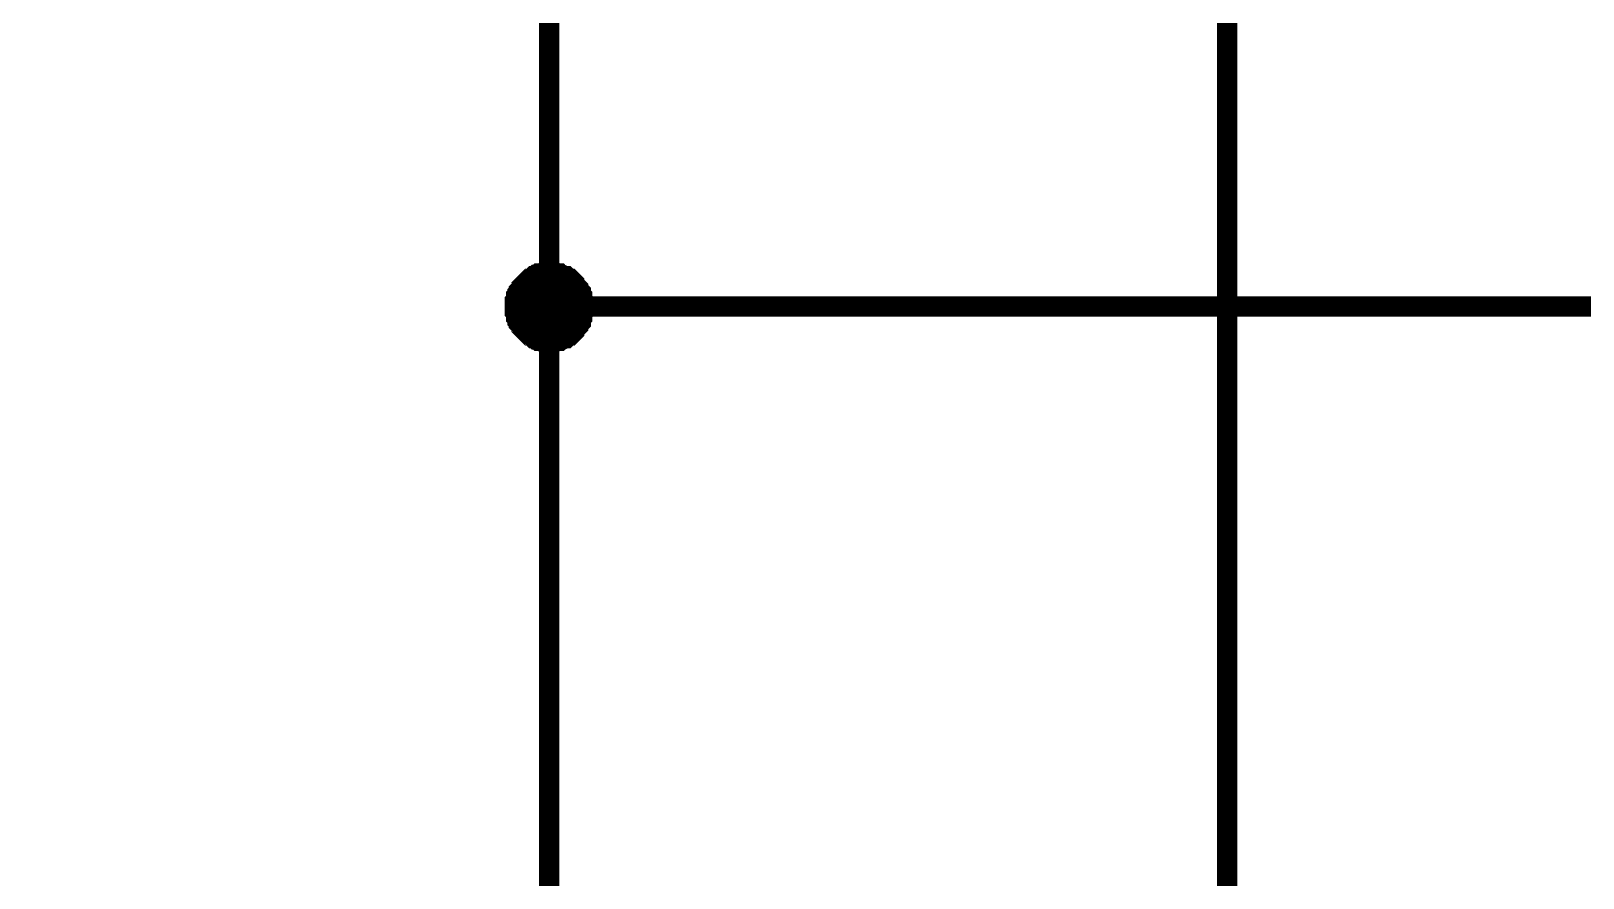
# Model space of a CAD drawing. Header units: millimetres. Extents: x 0 to 567, y 0 to 399.
# Drawn here: x 62.42 to 85.3, y 124.07 to 136.56 of the extents above; entities that cross this region are included whole.
import ezdxf

# ---------------------------------------------------------------- set-up
doc = ezdxf.new("R2010")
doc.units = ezdxf.units.MM
doc.layers.add('Sheet', color=255, linetype='Continuous')

msp = doc.modelspace()

# ---------------------------------------------------------------- linework, layer by layer
at = {"layer": 'Sheet'}
for points, const_width in [([(80.061, 147.5), (80.061, 117.498), (85.06, 117.498)], 0.3), ([(62.575, 142.499), (67.574, 142.499), (70.063, 142.499), (70.063, 137.499), (70.063, 132.499), (85.06, 132.499)], 0.3), ([(69.558, 132.499), (69.558, 132.518), (69.558, 132.557), (69.558, 132.576), (69.577, 132.596), (69.577, 132.615), (69.577, 132.654), (69.597, 132.674), (69.597, 132.693), (69.616, 132.713), (69.616, 132.732), (69.635, 132.752), (69.655, 132.771), (69.655, 132.79), (69.674, 132.81), (69.694, 132.829), (69.713, 132.849), (69.733, 132.868), (69.752, 132.888), (69.772, 132.907), (69.791, 132.907), (69.81, 132.927), (69.83, 132.946), (69.849, 132.946), (69.869, 132.966), (69.888, 132.966), (69.908, 132.985), (69.947, 132.985), (69.966, 132.985), (69.986, 133.004), (70.005, 133.004), (70.044, 133.004), (70.063, 133.004)], 0.3), ([(69.558, 132.499), (69.558, 132.518), (69.558, 132.557), (69.558, 132.576), (69.577, 132.596), (69.577, 132.615), (69.577, 132.654), (69.597, 132.674), (69.597, 132.693), (69.616, 132.713), (69.616, 132.732), (69.635, 132.752), (69.655, 132.771), (69.655, 132.79), (69.674, 132.81), (69.694, 132.829), (69.713, 132.849), (69.733, 132.868), (69.752, 132.888), (69.772, 132.907), (69.791, 132.907), (69.81, 132.927), (69.83, 132.946), (69.849, 132.946), (69.869, 132.966), (69.888, 132.966), (69.908, 132.985), (69.947, 132.985), (69.966, 132.985), (69.986, 133.004), (70.005, 133.004), (70.044, 133.004), (70.063, 133.004)], 0.3), ([(69.558, 132.499), (69.558, 132.518), (69.558, 132.557), (69.558, 132.576), (69.577, 132.596), (69.577, 132.615), (69.577, 132.654), (69.597, 132.674), (69.597, 132.693), (69.616, 132.713), (69.616, 132.732), (69.635, 132.752), (69.655, 132.771), (69.655, 132.79), (69.674, 132.81), (69.694, 132.829), (69.713, 132.849), (69.733, 132.868), (69.752, 132.888), (69.772, 132.907), (69.791, 132.907), (69.81, 132.927), (69.83, 132.946), (69.849, 132.946), (69.869, 132.966), (69.888, 132.966), (69.908, 132.985), (69.947, 132.985), (69.966, 132.985), (69.986, 133.004), (70.005, 133.004), (70.044, 133.004), (70.063, 133.004)], 0.3), ([(69.558, 132.499), (69.558, 132.518), (69.558, 132.557), (69.558, 132.576), (69.577, 132.596), (69.577, 132.615), (69.577, 132.654), (69.597, 132.674), (69.597, 132.693), (69.616, 132.713), (69.616, 132.732), (69.635, 132.752), (69.655, 132.771), (69.655, 132.79), (69.674, 132.81), (69.694, 132.829), (69.713, 132.849), (69.733, 132.868), (69.752, 132.888), (69.772, 132.907), (69.791, 132.907), (69.81, 132.927), (69.83, 132.946), (69.849, 132.946), (69.869, 132.966), (69.888, 132.966), (69.908, 132.985), (69.947, 132.985), (69.966, 132.985), (69.986, 133.004), (70.005, 133.004), (70.044, 133.004), (70.063, 133.004)], 0.3), ([(69.558, 132.499), (69.558, 132.518), (69.558, 132.557), (69.558, 132.576), (69.577, 132.596), (69.577, 132.615), (69.577, 132.654), (69.597, 132.674), (69.597, 132.693), (69.616, 132.713), (69.616, 132.732), (69.635, 132.752), (69.655, 132.771), (69.655, 132.79), (69.674, 132.81), (69.694, 132.829), (69.713, 132.849), (69.733, 132.868), (69.752, 132.888), (69.772, 132.907), (69.791, 132.907), (69.81, 132.927), (69.83, 132.946), (69.849, 132.946), (69.869, 132.966), (69.888, 132.966), (69.908, 132.985), (69.947, 132.985), (69.966, 132.985), (69.986, 133.004), (70.005, 133.004), (70.044, 133.004), (70.063, 133.004)], 0.0991), ([(69.558, 132.499), (69.558, 132.518), (69.558, 132.557), (69.558, 132.576), (69.577, 132.596), (69.577, 132.615), (69.577, 132.654), (69.597, 132.674), (69.597, 132.693), (69.616, 132.713), (69.616, 132.732), (69.635, 132.752), (69.655, 132.771), (69.655, 132.79), (69.674, 132.81), (69.694, 132.829), (69.713, 132.849), (69.733, 132.868), (69.752, 132.888), (69.772, 132.907), (69.791, 132.907), (69.81, 132.927), (69.83, 132.946), (69.849, 132.946), (69.869, 132.966), (69.888, 132.966), (69.908, 132.985), (69.947, 132.985), (69.966, 132.985), (69.986, 133.004), (70.005, 133.004), (70.044, 133.004), (70.063, 133.004)], 0.0991), ([(69.558, 132.499), (69.558, 132.518), (69.558, 132.557), (69.558, 132.576), (69.577, 132.596), (69.577, 132.615), (69.577, 132.654), (69.597, 132.674), (69.597, 132.693), (69.616, 132.713), (69.616, 132.732), (69.635, 132.752), (69.655, 132.771), (69.655, 132.79), (69.674, 132.81), (69.694, 132.829), (69.713, 132.849), (69.733, 132.868), (69.752, 132.888), (69.772, 132.907), (69.791, 132.907), (69.81, 132.927), (69.83, 132.946), (69.849, 132.946), (69.869, 132.966), (69.888, 132.966), (69.908, 132.985), (69.947, 132.985), (69.966, 132.985), (69.986, 133.004), (70.005, 133.004), (70.044, 133.004), (70.063, 133.004)], 0.0991), ([(69.558, 132.499), (69.558, 132.518), (69.558, 132.557), (69.558, 132.576), (69.577, 132.596), (69.577, 132.615), (69.577, 132.654), (69.597, 132.674), (69.597, 132.693), (69.616, 132.713), (69.616, 132.732), (69.635, 132.752), (69.655, 132.771), (69.655, 132.79), (69.674, 132.81), (69.694, 132.829), (69.713, 132.849), (69.733, 132.868), (69.752, 132.888), (69.772, 132.907), (69.791, 132.907), (69.81, 132.927), (69.83, 132.946), (69.849, 132.946), (69.869, 132.966), (69.888, 132.966), (69.908, 132.985), (69.947, 132.985), (69.966, 132.985), (69.986, 133.004), (70.005, 133.004), (70.044, 133.004), (70.063, 133.004)], 0.0991), ([(70.063, 133.004), (70.063, 133.004)], 0.3), ([(70.063, 133.004), (70.083, 133.004), (70.122, 133.004), (70.141, 133.004), (70.161, 132.985), (70.2, 132.985), (70.219, 132.985), (70.238, 132.966), (70.258, 132.966), (70.297, 132.946), (70.316, 132.946), (70.336, 132.927), (70.355, 132.907), (70.375, 132.907), (70.394, 132.888), (70.413, 132.868), (70.433, 132.849), (70.433, 132.829), (70.452, 132.81), (70.472, 132.79), (70.491, 132.771), (70.491, 132.752), (70.511, 132.732), (70.53, 132.713), (70.53, 132.693), (70.53, 132.674), (70.55, 132.654), (70.55, 132.615), (70.55, 132.596), (70.569, 132.576), (70.569, 132.557), (70.569, 132.518), (70.569, 132.499)], 0.3), ([(70.063, 133.004), (70.063, 133.004)], 0.3), ([(70.063, 133.004), (70.083, 133.004), (70.122, 133.004), (70.141, 133.004), (70.161, 132.985), (70.2, 132.985), (70.219, 132.985), (70.238, 132.966), (70.258, 132.966), (70.297, 132.946), (70.316, 132.946), (70.336, 132.927), (70.355, 132.907), (70.375, 132.907), (70.394, 132.888), (70.413, 132.868), (70.433, 132.849), (70.433, 132.829), (70.452, 132.81), (70.472, 132.79), (70.491, 132.771), (70.491, 132.752), (70.511, 132.732), (70.53, 132.713), (70.53, 132.693), (70.53, 132.674), (70.55, 132.654), (70.55, 132.615), (70.55, 132.596), (70.569, 132.576), (70.569, 132.557), (70.569, 132.518), (70.569, 132.499)], 0.3), ([(70.063, 133.004), (70.063, 133.004)], 0.3), ([(70.063, 133.004), (70.083, 133.004), (70.122, 133.004), (70.141, 133.004), (70.161, 132.985), (70.2, 132.985), (70.219, 132.985), (70.238, 132.966), (70.258, 132.966), (70.297, 132.946), (70.316, 132.946), (70.336, 132.927), (70.355, 132.907), (70.375, 132.907), (70.394, 132.888), (70.413, 132.868), (70.433, 132.849), (70.433, 132.829), (70.452, 132.81), (70.472, 132.79), (70.491, 132.771), (70.491, 132.752), (70.511, 132.732), (70.53, 132.713), (70.53, 132.693), (70.53, 132.674), (70.55, 132.654), (70.55, 132.615), (70.55, 132.596), (70.569, 132.576), (70.569, 132.557), (70.569, 132.518), (70.569, 132.499)], 0.3), ([(70.063, 133.004), (70.063, 133.004)], 0.3), ([(70.063, 133.004), (70.083, 133.004), (70.122, 133.004), (70.141, 133.004), (70.161, 132.985), (70.2, 132.985), (70.219, 132.985), (70.238, 132.966), (70.258, 132.966), (70.297, 132.946), (70.316, 132.946), (70.336, 132.927), (70.355, 132.907), (70.375, 132.907), (70.394, 132.888), (70.413, 132.868), (70.433, 132.849), (70.433, 132.829), (70.452, 132.81), (70.472, 132.79), (70.491, 132.771), (70.491, 132.752), (70.511, 132.732), (70.53, 132.713), (70.53, 132.693), (70.53, 132.674), (70.55, 132.654), (70.55, 132.615), (70.55, 132.596), (70.569, 132.576), (70.569, 132.557), (70.569, 132.518), (70.569, 132.499)], 0.3), ([(70.063, 133.004), (70.063, 133.004)], 0.0991), ([(70.063, 133.004), (70.083, 133.004), (70.122, 133.004), (70.141, 133.004), (70.161, 132.985), (70.2, 132.985), (70.219, 132.985), (70.238, 132.966), (70.258, 132.966), (70.297, 132.946), (70.316, 132.946), (70.336, 132.927), (70.355, 132.907), (70.375, 132.907), (70.394, 132.888), (70.413, 132.868), (70.433, 132.849), (70.433, 132.829), (70.452, 132.81), (70.472, 132.79), (70.491, 132.771), (70.491, 132.752), (70.511, 132.732), (70.53, 132.713), (70.53, 132.693), (70.53, 132.674), (70.55, 132.654), (70.55, 132.615), (70.55, 132.596), (70.569, 132.576), (70.569, 132.557), (70.569, 132.518), (70.569, 132.499)], 0.0991), ([(70.063, 133.004), (70.063, 133.004)], 0.0991), ([(70.063, 133.004), (70.083, 133.004), (70.122, 133.004), (70.141, 133.004), (70.161, 132.985), (70.2, 132.985), (70.219, 132.985), (70.238, 132.966), (70.258, 132.966), (70.297, 132.946), (70.316, 132.946), (70.336, 132.927), (70.355, 132.907), (70.375, 132.907), (70.394, 132.888), (70.413, 132.868), (70.433, 132.849), (70.433, 132.829), (70.452, 132.81), (70.472, 132.79), (70.491, 132.771), (70.491, 132.752), (70.511, 132.732), (70.53, 132.713), (70.53, 132.693), (70.53, 132.674), (70.55, 132.654), (70.55, 132.615), (70.55, 132.596), (70.569, 132.576), (70.569, 132.557), (70.569, 132.518), (70.569, 132.499)], 0.0991), ([(70.063, 133.004), (70.063, 133.004)], 0.0991), ([(70.063, 133.004), (70.083, 133.004), (70.122, 133.004), (70.141, 133.004), (70.161, 132.985), (70.2, 132.985), (70.219, 132.985), (70.238, 132.966), (70.258, 132.966), (70.297, 132.946), (70.316, 132.946), (70.336, 132.927), (70.355, 132.907), (70.375, 132.907), (70.394, 132.888), (70.413, 132.868), (70.433, 132.849), (70.433, 132.829), (70.452, 132.81), (70.472, 132.79), (70.491, 132.771), (70.491, 132.752), (70.511, 132.732), (70.53, 132.713), (70.53, 132.693), (70.53, 132.674), (70.55, 132.654), (70.55, 132.615), (70.55, 132.596), (70.569, 132.576), (70.569, 132.557), (70.569, 132.518), (70.569, 132.499)], 0.0991), ([(70.063, 133.004), (70.063, 133.004)], 0.0991), ([(70.063, 133.004), (70.083, 133.004), (70.122, 133.004), (70.141, 133.004), (70.161, 132.985), (70.2, 132.985), (70.219, 132.985), (70.238, 132.966), (70.258, 132.966), (70.297, 132.946), (70.316, 132.946), (70.336, 132.927), (70.355, 132.907), (70.375, 132.907), (70.394, 132.888), (70.413, 132.868), (70.433, 132.849), (70.433, 132.829), (70.452, 132.81), (70.472, 132.79), (70.491, 132.771), (70.491, 132.752), (70.511, 132.732), (70.53, 132.713), (70.53, 132.693), (70.53, 132.674), (70.55, 132.654), (70.55, 132.615), (70.55, 132.596), (70.569, 132.576), (70.569, 132.557), (70.569, 132.518), (70.569, 132.499)], 0.0991), ([(70.063, 131.973), (70.044, 131.973), (70.005, 131.973), (69.986, 131.973), (69.966, 131.993), (69.947, 131.993), (69.908, 131.993), (69.888, 132.012), (69.869, 132.012), (69.849, 132.032), (69.83, 132.032), (69.81, 132.051), (69.791, 132.071), (69.772, 132.071), (69.752, 132.09), (69.733, 132.109), (69.713, 132.129), (69.694, 132.148), (69.674, 132.168), (69.655, 132.187), (69.655, 132.207), (69.635, 132.226), (69.616, 132.246), (69.616, 132.265), (69.597, 132.285), (69.597, 132.324), (69.577, 132.343), (69.577, 132.362), (69.577, 132.401), (69.558, 132.421), (69.558, 132.44), (69.558, 132.479), (69.558, 132.499)], 0.3), ([(69.558, 132.499), (69.558, 132.499)], 0.3), ([(70.063, 131.973), (70.044, 131.973), (70.005, 131.973), (69.986, 131.973), (69.966, 131.993), (69.947, 131.993), (69.908, 131.993), (69.888, 132.012), (69.869, 132.012), (69.849, 132.032), (69.83, 132.032), (69.81, 132.051), (69.791, 132.071), (69.772, 132.071), (69.752, 132.09), (69.733, 132.109), (69.713, 132.129), (69.694, 132.148), (69.674, 132.168), (69.655, 132.187), (69.655, 132.207), (69.635, 132.226), (69.616, 132.246), (69.616, 132.265), (69.597, 132.285), (69.597, 132.324), (69.577, 132.343), (69.577, 132.362), (69.577, 132.401), (69.558, 132.421), (69.558, 132.44), (69.558, 132.479), (69.558, 132.499)], 0.3), ([(69.558, 132.499), (69.558, 132.499)], 0.3), ([(70.063, 131.973), (70.044, 131.973), (70.005, 131.973), (69.986, 131.973), (69.966, 131.993), (69.947, 131.993), (69.908, 131.993), (69.888, 132.012), (69.869, 132.012), (69.849, 132.032), (69.83, 132.032), (69.81, 132.051), (69.791, 132.071), (69.772, 132.071), (69.752, 132.09), (69.733, 132.109), (69.713, 132.129), (69.694, 132.148), (69.674, 132.168), (69.655, 132.187), (69.655, 132.207), (69.635, 132.226), (69.616, 132.246), (69.616, 132.265), (69.597, 132.285), (69.597, 132.324), (69.577, 132.343), (69.577, 132.362), (69.577, 132.401), (69.558, 132.421), (69.558, 132.44), (69.558, 132.479), (69.558, 132.499)], 0.3), ([(69.558, 132.499), (69.558, 132.499)], 0.3), ([(70.063, 131.973), (70.044, 131.973), (70.005, 131.973), (69.986, 131.973), (69.966, 131.993), (69.947, 131.993), (69.908, 131.993), (69.888, 132.012), (69.869, 132.012), (69.849, 132.032), (69.83, 132.032), (69.81, 132.051), (69.791, 132.071), (69.772, 132.071), (69.752, 132.09), (69.733, 132.109), (69.713, 132.129), (69.694, 132.148), (69.674, 132.168), (69.655, 132.187), (69.655, 132.207), (69.635, 132.226), (69.616, 132.246), (69.616, 132.265), (69.597, 132.285), (69.597, 132.324), (69.577, 132.343), (69.577, 132.362), (69.577, 132.401), (69.558, 132.421), (69.558, 132.44), (69.558, 132.479), (69.558, 132.499)], 0.3), ([(69.558, 132.499), (69.558, 132.499)], 0.3), ([(70.063, 131.973), (70.044, 131.973), (70.005, 131.973), (69.986, 131.973), (69.966, 131.993), (69.947, 131.993), (69.908, 131.993), (69.888, 132.012), (69.869, 132.012), (69.849, 132.032), (69.83, 132.032), (69.81, 132.051), (69.791, 132.071), (69.772, 132.071), (69.752, 132.09), (69.733, 132.109), (69.713, 132.129), (69.694, 132.148), (69.674, 132.168), (69.655, 132.187), (69.655, 132.207), (69.635, 132.226), (69.616, 132.246), (69.616, 132.265), (69.597, 132.285), (69.597, 132.324), (69.577, 132.343), (69.577, 132.362), (69.577, 132.401), (69.558, 132.421), (69.558, 132.44), (69.558, 132.479), (69.558, 132.499)], 0.0991), ([(69.558, 132.499), (69.558, 132.499)], 0.0991), ([(70.063, 131.973), (70.044, 131.973), (70.005, 131.973), (69.986, 131.973), (69.966, 131.993), (69.947, 131.993), (69.908, 131.993), (69.888, 132.012), (69.869, 132.012), (69.849, 132.032), (69.83, 132.032), (69.81, 132.051), (69.791, 132.071), (69.772, 132.071), (69.752, 132.09), (69.733, 132.109), (69.713, 132.129), (69.694, 132.148), (69.674, 132.168), (69.655, 132.187), (69.655, 132.207), (69.635, 132.226), (69.616, 132.246), (69.616, 132.265), (69.597, 132.285), (69.597, 132.324), (69.577, 132.343), (69.577, 132.362), (69.577, 132.401), (69.558, 132.421), (69.558, 132.44), (69.558, 132.479), (69.558, 132.499)], 0.0991), ([(69.558, 132.499), (69.558, 132.499)], 0.0991), ([(70.063, 131.973), (70.044, 131.973), (70.005, 131.973), (69.986, 131.973), (69.966, 131.993), (69.947, 131.993), (69.908, 131.993), (69.888, 132.012), (69.869, 132.012), (69.849, 132.032), (69.83, 132.032), (69.81, 132.051), (69.791, 132.071), (69.772, 132.071), (69.752, 132.09), (69.733, 132.109), (69.713, 132.129), (69.694, 132.148), (69.674, 132.168), (69.655, 132.187), (69.655, 132.207), (69.635, 132.226), (69.616, 132.246), (69.616, 132.265), (69.597, 132.285), (69.597, 132.324), (69.577, 132.343), (69.577, 132.362), (69.577, 132.401), (69.558, 132.421), (69.558, 132.44), (69.558, 132.479), (69.558, 132.499)], 0.0991), ([(69.558, 132.499), (69.558, 132.499)], 0.0991), ([(70.063, 131.973), (70.044, 131.973), (70.005, 131.973), (69.986, 131.973), (69.966, 131.993), (69.947, 131.993), (69.908, 131.993), (69.888, 132.012), (69.869, 132.012), (69.849, 132.032), (69.83, 132.032), (69.81, 132.051), (69.791, 132.071), (69.772, 132.071), (69.752, 132.09), (69.733, 132.109), (69.713, 132.129), (69.694, 132.148), (69.674, 132.168), (69.655, 132.187), (69.655, 132.207), (69.635, 132.226), (69.616, 132.246), (69.616, 132.265), (69.597, 132.285), (69.597, 132.324), (69.577, 132.343), (69.577, 132.362), (69.577, 132.401), (69.558, 132.421), (69.558, 132.44), (69.558, 132.479), (69.558, 132.499)], 0.0991), ([(69.558, 132.499), (69.558, 132.499)], 0.0991), ([(70.569, 132.499), (70.569, 132.479), (70.569, 132.44), (70.569, 132.421), (70.55, 132.401), (70.55, 132.362), (70.55, 132.343), (70.53, 132.324), (70.53, 132.285), (70.53, 132.265), (70.511, 132.246), (70.491, 132.226), (70.491, 132.207), (70.472, 132.187), (70.452, 132.168), (70.433, 132.148), (70.433, 132.129), (70.413, 132.109), (70.394, 132.09), (70.375, 132.071), (70.355, 132.071), (70.336, 132.051), (70.316, 132.032), (70.297, 132.032), (70.258, 132.012), (70.238, 132.012), (70.219, 131.993), (70.2, 131.993), (70.161, 131.993), (70.141, 131.973), (70.122, 131.973), (70.083, 131.973), (70.063, 131.973)], 0.3), ([(70.063, 132.499), (70.063, 107.497), (70.063, 102.497), (85.06, 102.497)], 0.3), ([(70.569, 132.499), (70.569, 132.479), (70.569, 132.44), (70.569, 132.421), (70.55, 132.401), (70.55, 132.362), (70.55, 132.343), (70.53, 132.324), (70.53, 132.285), (70.53, 132.265), (70.511, 132.246), (70.491, 132.226), (70.491, 132.207), (70.472, 132.187), (70.452, 132.168), (70.433, 132.148), (70.433, 132.129), (70.413, 132.109), (70.394, 132.09), (70.375, 132.071), (70.355, 132.071), (70.336, 132.051), (70.316, 132.032), (70.297, 132.032), (70.258, 132.012), (70.238, 132.012), (70.219, 131.993), (70.2, 131.993), (70.161, 131.993), (70.141, 131.973), (70.122, 131.973), (70.083, 131.973), (70.063, 131.973)], 0.3), ([(70.569, 132.499), (70.569, 132.479), (70.569, 132.44), (70.569, 132.421), (70.55, 132.401), (70.55, 132.362), (70.55, 132.343), (70.53, 132.324), (70.53, 132.285), (70.53, 132.265), (70.511, 132.246), (70.491, 132.226), (70.491, 132.207), (70.472, 132.187), (70.452, 132.168), (70.433, 132.148), (70.433, 132.129), (70.413, 132.109), (70.394, 132.09), (70.375, 132.071), (70.355, 132.071), (70.336, 132.051), (70.316, 132.032), (70.297, 132.032), (70.258, 132.012), (70.238, 132.012), (70.219, 131.993), (70.2, 131.993), (70.161, 131.993), (70.141, 131.973), (70.122, 131.973), (70.083, 131.973), (70.063, 131.973)], 0.3), ([(70.569, 132.499), (70.569, 132.479), (70.569, 132.44), (70.569, 132.421), (70.55, 132.401), (70.55, 132.362), (70.55, 132.343), (70.53, 132.324), (70.53, 132.285), (70.53, 132.265), (70.511, 132.246), (70.491, 132.226), (70.491, 132.207), (70.472, 132.187), (70.452, 132.168), (70.433, 132.148), (70.433, 132.129), (70.413, 132.109), (70.394, 132.09), (70.375, 132.071), (70.355, 132.071), (70.336, 132.051), (70.316, 132.032), (70.297, 132.032), (70.258, 132.012), (70.238, 132.012), (70.219, 131.993), (70.2, 131.993), (70.161, 131.993), (70.141, 131.973), (70.122, 131.973), (70.083, 131.973), (70.063, 131.973)], 0.3), ([(70.569, 132.499), (70.569, 132.479), (70.569, 132.44), (70.569, 132.421), (70.55, 132.401), (70.55, 132.362), (70.55, 132.343), (70.53, 132.324), (70.53, 132.285), (70.53, 132.265), (70.511, 132.246), (70.491, 132.226), (70.491, 132.207), (70.472, 132.187), (70.452, 132.168), (70.433, 132.148), (70.433, 132.129), (70.413, 132.109), (70.394, 132.09), (70.375, 132.071), (70.355, 132.071), (70.336, 132.051), (70.316, 132.032), (70.297, 132.032), (70.258, 132.012), (70.238, 132.012), (70.219, 131.993), (70.2, 131.993), (70.161, 131.993), (70.141, 131.973), (70.122, 131.973), (70.083, 131.973), (70.063, 131.973)], 0.0991), ([(70.569, 132.499), (70.569, 132.479), (70.569, 132.44), (70.569, 132.421), (70.55, 132.401), (70.55, 132.362), (70.55, 132.343), (70.53, 132.324), (70.53, 132.285), (70.53, 132.265), (70.511, 132.246), (70.491, 132.226), (70.491, 132.207), (70.472, 132.187), (70.452, 132.168), (70.433, 132.148), (70.433, 132.129), (70.413, 132.109), (70.394, 132.09), (70.375, 132.071), (70.355, 132.071), (70.336, 132.051), (70.316, 132.032), (70.297, 132.032), (70.258, 132.012), (70.238, 132.012), (70.219, 131.993), (70.2, 131.993), (70.161, 131.993), (70.141, 131.973), (70.122, 131.973), (70.083, 131.973), (70.063, 131.973)], 0.0991), ([(70.569, 132.499), (70.569, 132.479), (70.569, 132.44), (70.569, 132.421), (70.55, 132.401), (70.55, 132.362), (70.55, 132.343), (70.53, 132.324), (70.53, 132.285), (70.53, 132.265), (70.511, 132.246), (70.491, 132.226), (70.491, 132.207), (70.472, 132.187), (70.452, 132.168), (70.433, 132.148), (70.433, 132.129), (70.413, 132.109), (70.394, 132.09), (70.375, 132.071), (70.355, 132.071), (70.336, 132.051), (70.316, 132.032), (70.297, 132.032), (70.258, 132.012), (70.238, 132.012), (70.219, 131.993), (70.2, 131.993), (70.161, 131.993), (70.141, 131.973), (70.122, 131.973), (70.083, 131.973), (70.063, 131.973)], 0.0991), ([(70.569, 132.499), (70.569, 132.479), (70.569, 132.44), (70.569, 132.421), (70.55, 132.401), (70.55, 132.362), (70.55, 132.343), (70.53, 132.324), (70.53, 132.285), (70.53, 132.265), (70.511, 132.246), (70.491, 132.226), (70.491, 132.207), (70.472, 132.187), (70.452, 132.168), (70.433, 132.148), (70.433, 132.129), (70.413, 132.109), (70.394, 132.09), (70.375, 132.071), (70.355, 132.071), (70.336, 132.051), (70.316, 132.032), (70.297, 132.032), (70.258, 132.012), (70.238, 132.012), (70.219, 131.993), (70.2, 131.993), (70.161, 131.993), (70.141, 131.973), (70.122, 131.973), (70.083, 131.973), (70.063, 131.973)], 0.0991), ([(70.569, 132.499), (70.569, 132.499), (70.569, 132.499), (70.569, 132.499), (70.569, 132.499), (70.569, 132.499), (70.569, 132.499), (70.569, 132.499), (70.569, 132.499), (70.569, 132.499), (70.569, 132.499), (70.569, 132.499), (70.569, 132.499), (70.569, 132.499), (70.569, 132.499), (70.569, 132.499), (70.569, 132.499), (70.569, 132.499), (70.569, 132.499), (70.569, 132.499), (70.569, 132.499), (70.569, 132.499), (70.569, 132.499), (70.569, 132.499), (70.569, 132.499), (70.569, 132.499), (70.569, 132.499), (70.569, 132.499), (70.569, 132.499), (70.569, 132.499), (70.569, 132.499), (70.569, 132.499), (70.569, 132.499)], 0.3), ([(70.569, 132.499), (70.569, 132.499)], 0.3), ([(70.569, 132.499), (70.569, 132.499), (70.569, 132.499), (70.569, 132.499), (70.569, 132.499), (70.569, 132.499), (70.569, 132.499), (70.569, 132.499), (70.569, 132.499), (70.569, 132.499), (70.569, 132.499), (70.569, 132.499), (70.569, 132.499), (70.569, 132.499), (70.569, 132.499), (70.569, 132.499), (70.569, 132.499), (70.569, 132.499), (70.569, 132.499), (70.569, 132.499), (70.569, 132.499), (70.569, 132.499), (70.569, 132.499), (70.569, 132.499), (70.569, 132.499), (70.569, 132.499), (70.569, 132.499), (70.569, 132.499), (70.569, 132.499), (70.569, 132.499), (70.569, 132.499), (70.569, 132.499), (70.569, 132.499)], 0.3), ([(70.569, 132.499), (70.569, 132.499)], 0.3), ([(70.569, 132.499), (70.569, 132.499), (70.569, 132.499), (70.569, 132.499), (70.569, 132.499), (70.569, 132.499), (70.569, 132.499), (70.569, 132.499), (70.569, 132.499), (70.569, 132.499), (70.569, 132.499), (70.569, 132.499), (70.569, 132.499), (70.569, 132.499), (70.569, 132.499), (70.569, 132.499), (70.569, 132.499), (70.569, 132.499), (70.569, 132.499), (70.569, 132.499), (70.569, 132.499), (70.569, 132.499), (70.569, 132.499), (70.569, 132.499), (70.569, 132.499), (70.569, 132.499), (70.569, 132.499), (70.569, 132.499), (70.569, 132.499), (70.569, 132.499), (70.569, 132.499), (70.569, 132.499), (70.569, 132.499)], 0.3), ([(70.569, 132.499), (70.569, 132.499)], 0.3), ([(70.569, 132.499), (70.569, 132.499), (70.569, 132.499), (70.569, 132.499), (70.569, 132.499), (70.569, 132.499), (70.569, 132.499), (70.569, 132.499), (70.569, 132.499), (70.569, 132.499), (70.569, 132.499), (70.569, 132.499), (70.569, 132.499), (70.569, 132.499), (70.569, 132.499), (70.569, 132.499), (70.569, 132.499), (70.569, 132.499), (70.569, 132.499), (70.569, 132.499), (70.569, 132.499), (70.569, 132.499), (70.569, 132.499), (70.569, 132.499), (70.569, 132.499), (70.569, 132.499), (70.569, 132.499), (70.569, 132.499), (70.569, 132.499), (70.569, 132.499), (70.569, 132.499), (70.569, 132.499), (70.569, 132.499)], 0.3), ([(70.569, 132.499), (70.569, 132.499)], 0.3), ([(70.569, 132.499), (70.569, 132.499), (70.569, 132.499), (70.569, 132.499), (70.569, 132.499), (70.569, 132.499), (70.569, 132.499), (70.569, 132.499), (70.569, 132.499), (70.569, 132.499), (70.569, 132.499), (70.569, 132.499), (70.569, 132.499), (70.569, 132.499), (70.569, 132.499), (70.569, 132.499), (70.569, 132.499), (70.569, 132.499), (70.569, 132.499), (70.569, 132.499), (70.569, 132.499), (70.569, 132.499), (70.569, 132.499), (70.569, 132.499), (70.569, 132.499), (70.569, 132.499), (70.569, 132.499), (70.569, 132.499), (70.569, 132.499), (70.569, 132.499), (70.569, 132.499), (70.569, 132.499), (70.569, 132.499)], 0.0991), ([(70.569, 132.499), (70.569, 132.499)], 0.0991), ([(70.569, 132.499), (70.569, 132.499), (70.569, 132.499), (70.569, 132.499), (70.569, 132.499), (70.569, 132.499), (70.569, 132.499), (70.569, 132.499), (70.569, 132.499), (70.569, 132.499), (70.569, 132.499), (70.569, 132.499), (70.569, 132.499), (70.569, 132.499), (70.569, 132.499), (70.569, 132.499), (70.569, 132.499), (70.569, 132.499), (70.569, 132.499), (70.569, 132.499), (70.569, 132.499), (70.569, 132.499), (70.569, 132.499), (70.569, 132.499), (70.569, 132.499), (70.569, 132.499), (70.569, 132.499), (70.569, 132.499), (70.569, 132.499), (70.569, 132.499), (70.569, 132.499), (70.569, 132.499), (70.569, 132.499)], 0.0991), ([(70.569, 132.499), (70.569, 132.499)], 0.0991), ([(70.569, 132.499), (70.569, 132.499), (70.569, 132.499), (70.569, 132.499), (70.569, 132.499), (70.569, 132.499), (70.569, 132.499), (70.569, 132.499), (70.569, 132.499), (70.569, 132.499), (70.569, 132.499), (70.569, 132.499), (70.569, 132.499), (70.569, 132.499), (70.569, 132.499), (70.569, 132.499), (70.569, 132.499), (70.569, 132.499), (70.569, 132.499), (70.569, 132.499), (70.569, 132.499), (70.569, 132.499), (70.569, 132.499), (70.569, 132.499), (70.569, 132.499), (70.569, 132.499), (70.569, 132.499), (70.569, 132.499), (70.569, 132.499), (70.569, 132.499), (70.569, 132.499), (70.569, 132.499), (70.569, 132.499)], 0.0991), ([(70.569, 132.499), (70.569, 132.499)], 0.0991), ([(70.569, 132.499), (70.569, 132.499), (70.569, 132.499), (70.569, 132.499), (70.569, 132.499), (70.569, 132.499), (70.569, 132.499), (70.569, 132.499), (70.569, 132.499), (70.569, 132.499), (70.569, 132.499), (70.569, 132.499), (70.569, 132.499), (70.569, 132.499), (70.569, 132.499), (70.569, 132.499), (70.569, 132.499), (70.569, 132.499), (70.569, 132.499), (70.569, 132.499), (70.569, 132.499), (70.569, 132.499), (70.569, 132.499), (70.569, 132.499), (70.569, 132.499), (70.569, 132.499), (70.569, 132.499), (70.569, 132.499), (70.569, 132.499), (70.569, 132.499), (70.569, 132.499), (70.569, 132.499), (70.569, 132.499)], 0.0991), ([(70.569, 132.499), (70.569, 132.499)], 0.0991), ([(90.059, 132.499), (85.06, 132.499)], 0.3)]:
    msp.add_lwpolyline(points, dxfattribs=dict(at, const_width=const_width))
at = {"layer": 'Sheet', "const_width": 0.508}
msp.add_lwpolyline([(69.746, 132.5, 1), (70.254, 132.5, 1)], format="xyb", close=True, dxfattribs=at)

doc.saveas('drawing.dxf')
